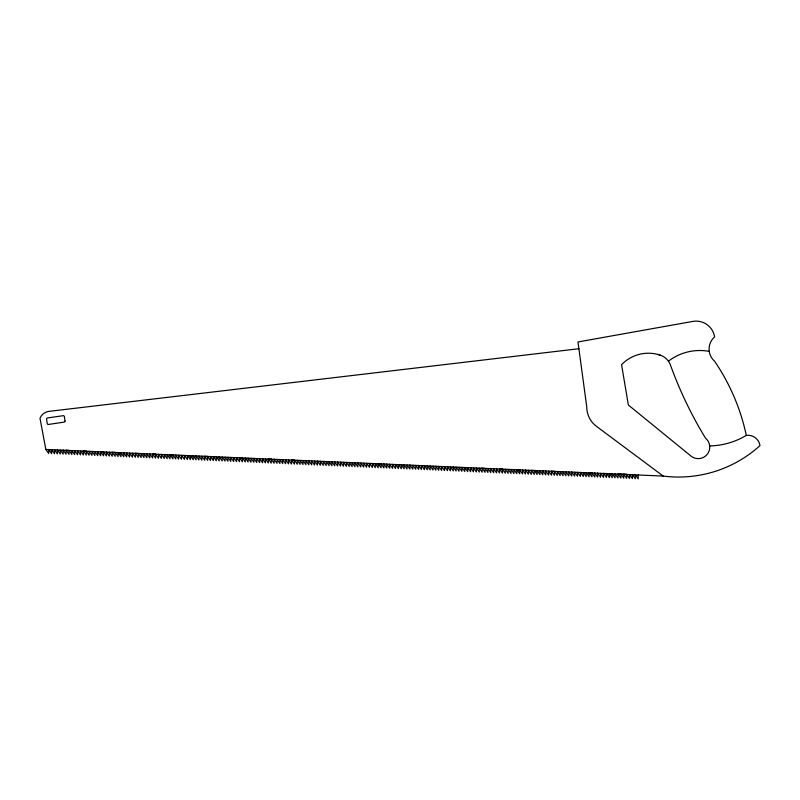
<?xml version="1.0" encoding="UTF-8"?>
<svg xmlns="http://www.w3.org/2000/svg" width="800" height="800" viewBox="0 0 800 800"><rect width="100%" height="100%" fill="white"/><g stroke="black" fill="none" stroke-linecap="round" stroke-linejoin="round"><path stroke-width="1.2" d="M578.89 348.72L48.98 411.36A11.06 11.06 0 0 0 40 418.25L45.84 449.47L48.73 453.5L48.73 449.59L51.61 449.72L54.5 453.74L54.5 449.83L57.34 453.86L57.34 449.96L60.26 453.99L60.26 450.09L63.16 454.14L63.16 450.23M274.13 459.31L277.03 463.31L277.03 459.46L279.9 463.45L279.9 459.57L282.74 463.57L282.74 459.69L285.66 463.7L285.66 459.81L288.56 463.85L288.56 459.94M626.65 474.43L617.98 474.05L620.88 478.09L620.88 474.19L623.78 478.23L623.78 474.32L626.66 474.44L629.54 478.46L629.57 474.55M522.58 470.01L522.58 473.92L519.7 469.9L516.83 469.76L516.82 473.69L513.94 469.67L513.94 473.57L511.04 469.53L511.03 473.43L508.14 469.4L508.12 473.29L505.23 469.26L505.27 473.17L502.39 469.15L499.51 469.03L499.51 472.94L496.61 468.9L496.59 472.84L493.69 468.8M594.84 473.06L594.84 476.97L591.95 472.95L589.07 472.82L589.07 476.73L586.19 472.72L586.19 476.61L583.3 472.58L583.29 476.47L580.4 472.44L580.37 476.34L577.48 472.31L577.53 476.22L574.64 472.2L574.66 476.08L571.77 472.04M381.08 463.91L378.19 463.79L381.08 467.82L381.08 463.94M71.83 450.52L71.83 454.43L68.94 450.41L66.06 450.29L66.06 454.2L63.17 450.16M97.79 451.71L97.79 455.61L94.9 451.58L94.88 455.47L92.01 451.46L91.97 455.34L89.08 451.31L89.12 455.22L86.26 451.22L83.36 451.07L83.36 454.98L80.47 450.96M106.47 452.06L106.47 455.97L103.6 451.97L100.7 451.82L100.7 455.73L97.82 451.71M106.42 452.05L109.31 456.08L109.31 452.2L112.23 456.22L112.23 452.33L115.13 452.45L118.06 456.52L118.06 452.61L120.93 452.73L123.82 456.75L123.82 452.84M126.69 452.98L129.58 457.01L129.58 453.1L132.49 457.15L132.49 453.24L135.39 457.26L135.39 453.35L138.26 453.48L141.15 457.5L141.15 453.59L144 457.62L144 453.72L146.91 457.75L146.91 453.85L149.81 457.9L149.81 453.99L152.74 457.99L152.74 454.08L155.61 454.2L158.5 458.23L158.53 454.32L161.35 458.35L161.35 454.45L164.26 458.48L164.26 454.58L167.17 458.63L167.17 454.73L170.05 458.74L170.05 454.83L172.93 454.96L175.81 458.98L175.81 455.07L178.66 459.1L178.66 455.2L181.57 459.23L181.57 455.33L184.48 459.38L184.48 455.47L187.43 459.47L187.43 455.57M190.31 455.68L187.43 455.56L190.33 459.57L190.33 455.69M196.07 455.94L198.96 459.96L198.96 456.06L201.86 460.1L201.86 456.21L204.75 460.24L204.75 456.33L207.63 456.45L210.52 460.47L210.52 456.57L213.36 460.59L213.36 456.7L216.28 460.73L216.28 456.82L219.18 460.87L219.18 456.96M236.6 457.65L239.49 461.68L239.49 457.77L242.37 457.89L245.26 461.92L245.26 458.01L248.1 462.03L248.1 458.14L251.02 462.17L251.02 458.27L253.92 462.31L253.92 458.4M45.84 449.47L461.63 467.38M444.59 466.65L447.47 470.67L447.47 466.77L450.37 470.77L450.37 466.91L453.24 470.91L453.24 467L456.08 471.03L456.08 467.14L459 471.16L459 467.27L461.9 471.3L461.9 467.39L663.19 476.07A121.23 121.23 0 0 0 760 445.59A12.16 12.16 0 0 0 746.29 435.4A207.97 207.97 0 0 0 714.62 361.27A16.17 16.17 0 0 1 714.62 336.88A18.73 18.73 0 0 0 692.83 321.41L577.97 341.96L586.76 406.9A24.08 24.08 0 0 0 596.45 426.32L663.19 476.07M288.59 459.97L291.49 464L291.49 460.09L294.38 460.19L297.25 464.24L297.25 460.33L300.1 464.35L300.1 460.46L303.01 464.49L303.01 460.59L305.92 464.63L305.92 460.72L308.82 464.75L308.82 460.84M461.93 467.42L464.83 471.46L464.83 467.55L467.71 467.67L470.59 471.69L470.59 467.78M493.68 468.79L493.68 472.7L490.79 468.67L490.77 472.56L487.88 468.53L487.92 472.44L485.03 468.42L481.43 468.24M516.82 469.78L519.7 469.9L519.72 473.78L516.85 469.78L519.69 469.89M525.45 470.15L528.34 474.18L528.34 470.27L531.25 474.32L531.25 470.41L537.08 470.62L539.96 474.65L539.96 470.76L542.81 474.77L542.81 470.88M542.84 470.88L545.73 474.9L545.73 471L548.63 475.04L548.63 471.15L551.52 475.18L551.52 471.27L554.4 471.39L557.29 475.42L557.31 471.51L560.13 475.54L560.13 471.64L563.05 475.67L563.05 471.77L565.95 475.81L565.95 471.9L568.84 475.88L568.84 471.98L571.76 475.98L571.76 472.07M392.61 464.41L395.5 468.45L395.5 464.54L398.38 464.66L401.27 468.68L401.29 464.78L404.11 468.8L404.11 464.91L407.03 468.94L407.03 465.03L409.93 469.08L409.93 465.17M268.31 459.05L271.24 459.18M329.05 461.69L331.93 465.71L331.96 461.81M658.86 354.74L660.31 355.16A16.33 16.33 0 0 1 670.47 365.09A402.64 402.64 0 0 0 705.52 438.16A11.54 11.54 0 0 1 707.17 454.4A11.54 11.54 0 0 1 690.94 456.04L628.36 405L621.56 364.68A37.25 37.25 0 0 1 656.94 354.2L660.31 355.16M635.31 474.83L638.21 478.86L638.21 474.95M629.5 474.55L632.39 478.58L632.39 474.69L635.3 478.72L635.3 474.81M623.81 474.32L626.68 478.32L626.68 474.44M612.17 473.78L615.07 477.81L615.07 473.93L617.98 477.95L617.98 474.05M597.71 473.19L600.6 477.22L600.6 473.32L603.5 477.36L603.5 473.45M594.79 473.06L597.68 477.09L597.68 473.19M589.1 472.82L591.97 476.83L591.97 472.95M551.55 471.27L554.42 475.28L554.42 471.39M531.31 470.39L534.2 474.41L534.2 470.51L537.1 474.51L537.1 470.63M522.54 470.01L525.43 474.04L525.43 470.15M499.51 469L502.41 473.03L502.41 469.15M470.55 467.78L473.44 471.81L473.44 467.92L476.35 471.95L476.35 468.04L479.26 472.09L479.26 468.18L482.16 472.21L482.16 468.3L485.06 472.3L485.06 468.42M464.83 467.52L467.73 471.55L467.73 467.67M418.55 465.46L421.44 469.49L421.44 465.6L424.36 469.63L424.36 465.72L427.26 469.77L427.26 465.86L430.13 469.92L430.13 466.03L433.03 470.02L433.03 466.17L435.89 470.16L435.89 466.25L438.74 470.28L438.74 466.4L441.66 470.41L441.66 466.52L444.56 470.55L444.56 466.65M409.94 465.1L412.83 469.14L412.83 465.23L415.73 469.23L415.73 465.35L418.6 469.37L418.6 465.46M395.51 464.51L398.4 468.54L398.4 464.66M389.72 464.32L392.61 468.36L392.61 464.45M386.82 464.18L389.71 468.21L389.71 464.31M383.9 464.05L386.79 468.08L386.79 464.18M381.06 463.94L383.95 467.96L383.95 464.05M357.97 462.93L360.86 466.96L360.86 463.05L363.76 467.05L363.76 463.18L366.62 467.19L366.62 463.3L369.47 467.31L369.49 463.41L372.39 467.45L372.39 463.55L375.29 467.59L375.29 463.69L378.18 467.72L378.18 463.81M331.89 461.8L334.78 465.83L334.78 461.94L337.69 465.97L337.69 462.06L340.6 466.11L340.6 462.21L343.48 466.23L343.48 462.32L346.38 466.32L346.38 462.44L349.24 466.46L349.24 462.55L352.09 466.58L352.09 462.69L355 466.72L355 462.81L357.91 466.86L357.91 462.95M326.19 461.57L329.07 465.57L329.07 461.69M317.45 461.21L320.34 465.24L320.34 461.33L323.24 465.38L323.24 461.47L326.17 465.48L326.17 461.57M314.53 461.07L317.43 465.1L317.43 461.21M308.82 460.81L311.71 464.84L311.71 460.96L314.58 464.98L314.58 461.07M291.49 460.06L294.39 464.1L294.39 460.21M256.79 458.53L259.69 462.56L259.69 458.71L262.55 462.7L262.55 458.82L265.4 462.82L265.4 458.94L268.31 462.96L268.31 459.07L271.22 463.1L271.22 459.19L274.13 463.21L274.13 459.32M253.9 458.45L256.79 462.47L256.79 458.57M239.5 457.74L242.39 461.78L242.39 457.89M219.27 456.95L222.16 460.99L222.16 457.08L225.06 461.08L225.06 457.2L227.93 461.22L227.93 457.31L230.77 461.34L230.77 457.45L233.69 461.48L233.69 457.57L236.59 461.62L236.59 457.71M204.77 456.31L207.65 460.33L207.65 456.45M193.15 455.79L196.04 459.83L196.04 455.94M190.31 455.69L193.19 459.71L193.19 455.82M152.74 454.06L155.64 458.09L155.64 454.21M135.39 453.33L138.28 457.36L138.28 453.48M123.78 452.84L126.67 456.87L126.67 452.97M112.24 452.33L115.13 456.36L115.13 452.45M100.71 451.79L103.6 455.83L103.6 451.97M83.36 451.04L86.26 455.08L86.26 451.22M74.7 450.66L77.59 454.69L77.59 450.78L80.49 454.83L80.49 450.92M71.78 450.52L74.67 454.55L74.67 450.66M66.07 450.26L68.96 454.29L68.96 450.41M48.74 449.57L51.63 453.6L51.63 449.72M746.29 435.4A74.21 74.21 0 0 1 709.71 445.94M668.43 361.19A51.59 51.59 0 0 1 709.24 351.37M65.05 421.15L64.33 422.08L48.45 424.46A1.05 1.05 0 0 1 47.25 423.57L46.6 419.17A1.07 1.07 0 0 1 47.49 417.96L63.61 415.62L64.32 416.31L65.05 421.15M612.22 473.8L603.57 473.43L606.45 477.46L606.45 473.56L609.35 477.56L609.35 473.68L612.22 477.7L612.22 473.8M172.95 454.94L170.06 454.82L172.95 458.84L172.95 454.96M591.97 472.93L589.09 472.81L591.94 472.93M120.95 452.7L118.06 452.58L120.96 456.61L120.96 452.73"/></g></svg>
